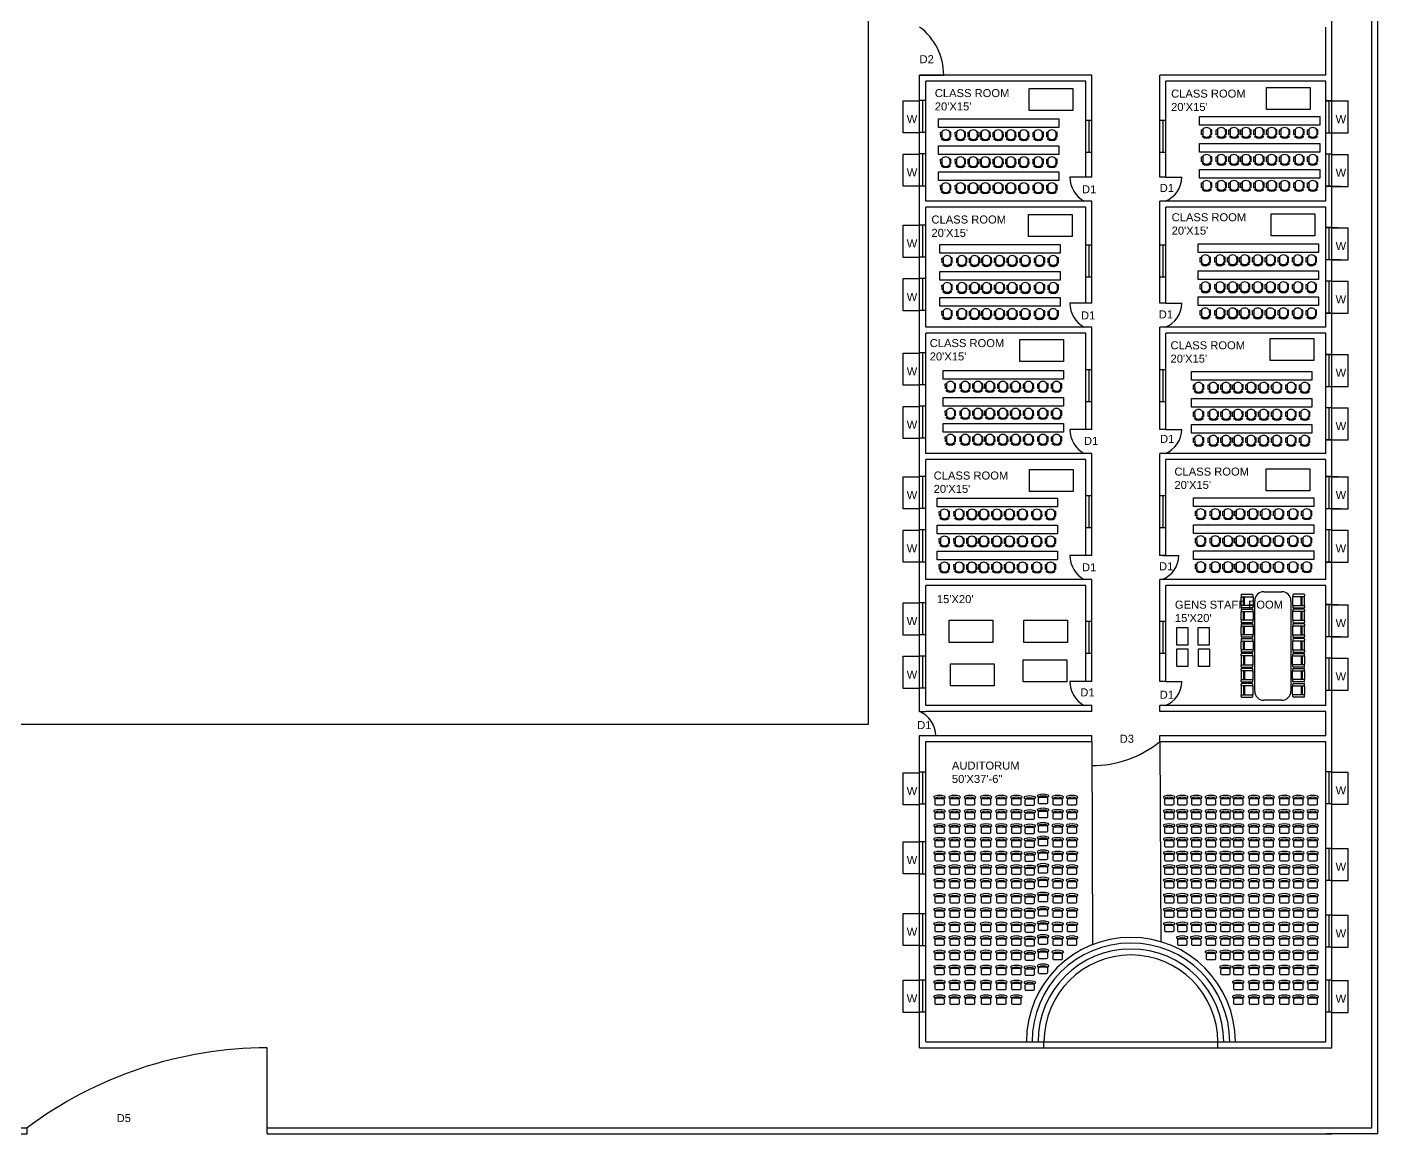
# Model space of a CAD drawing. Header units: inches. Extents: x 677 to 5195, y 405 to 5099.
# Drawn here: x 2273 to 4298, y 405 to 2064 of the extents above; entities that cross this region are included whole.
import ezdxf

# ---------------------------------------------------------------- set-up
doc = ezdxf.new("R2010")
doc.units = ezdxf.units.IN
doc.header["$MEASUREMENT"] = 0
for name, color, linetype in [('blocks', 255, 'Continuous'), ('door', 180, 'Continuous'), ('text', 240, 'Continuous'), ('window', 104, 'Continuous')]:
    doc.layers.add(name, color=color, linetype=linetype)
doc.styles.get("Standard").update_dxf_attribs({"font": 'arial.ttf'})

# ---------------------------------------------------------------- blocks, each defined once
blk = doc.blocks.new('A$C28FC2AE5')
for p, q in [((179, 356), (179, 383)), ((200, 356), (200, 383))]:
    blk.add_line(p, q)
for points in [[(0, 261), (1, 85), (44, 85), (43, 261)], [(380, 263), (381, 87), (338, 87), (337, 263)]]:
    blk.add_lwpolyline(points, close=True)
blk.add_lwpolyline([(337, 322, 0.423227), (43, 320), (38, 335), (42, 355, -0.361278), (337, 356), (346, 333)], format="xyb", close=True)
for start, end in [(28.3173, 152.2104), (211.3401, 329.1877)]:
    blk.add_arc((191, 178), 178, start, end)
blk = doc.blocks.new('A$C1BC07270')
for p, q in [((1111, 4168), (1111, 3464)), ((1143, 4200), (1239, 4200)), ((1271, 4168), (1271, 3432)), ((1851, 4040), (1271, 4040)), ((1819, 4200), (1303, 4200)), ((1819, 3987), (1303, 3987)), ((1851, 3432), (1851, 4168)), ((1883, 4200), (1979, 4200)), ((2011, 3464), (2011, 4168)), ((2114, 4168), (2114, 3464)), ((2146, 4200), (2242, 4200)), ((2274, 4168), (2274, 3432)), ((2854, 4040), (2274, 4040)), ((2822, 4200), (2306, 4200)), ((2822, 3987), (2306, 3987)), ((2854, 3432), (2854, 4168)), ((2886, 4200), (2982, 4200)), ((3014, 3464), (3014, 4168)), ((3098, 4168), (3098, 3464)), ((3130, 4200), (3226, 4200)), ((3258, 4168), (3258, 3432)), ((3838, 4040), (3258, 4040)), ((3806, 4200), (3290, 4200)), ((3806, 3987), (3290, 3987)), ((3838, 3432), (3838, 4168)), ((3870, 4200), (3966, 4200)), ((3998, 3464), (3998, 4168)), ((4090, 3464), (4090, 4168)), ((4218, 4200), (4122, 4200)), ((4250, 3432), (4250, 4168)), ((4250, 4040), (4830, 4040)), ((4282, 4200), (4798, 4200)), ((4282, 3987), (4798, 3987)), ((4830, 4168), (4830, 3432)), ((4958, 4200), (4862, 4200)), ((4990, 4168), (4990, 3464)), ((5075, 3464), (5075, 4168)), ((5203, 4200), (5107, 4200)), ((5235, 3432), (5235, 4168)), ((5235, 4040), (5815, 4040)), ((5267, 4200), (5783, 4200)), ((5267, 3987), (5783, 3987)), ((5815, 4168), (5815, 3432)), ((5943, 4200), (5847, 4200)), ((5975, 4168), (5975, 3464)), ((6041, 3464), (6041, 4168)), ((6169, 4200), (6073, 4200)), ((6201, 3432), (6201, 4168)), ((6201, 4040), (6781, 4040)), ((6233, 4200), (6749, 4200)), ((6233, 3987), (6749, 3987)), ((6781, 4168), (6781, 3432)), ((6909, 4200), (6813, 4200)), ((6941, 4168), (6941, 3464)), ((7026, 3464), (7026, 4168)), ((7154, 4200), (7058, 4200)), ((7186, 3432), (7186, 4168)), ((7186, 4040), (7766, 4040)), ((7218, 4200), (7734, 4200)), ((7218, 3987), (7734, 3987)), ((7766, 4168), (7766, 3432)), ((7894, 4200), (7798, 4200)), ((7926, 4168), (7926, 3464)), ((900, 1500), (900, 2700)), ((1143, 3432), (1239, 3432)), ((1303, 3400), (1819, 3400)), ((1500, 3300), (7500, 3300)), ((1883, 3432), (1979, 3432)), ((2146, 3432), (2242, 3432)), ((2306, 3400), (2822, 3400)), ((2886, 3432), (2982, 3432)), ((3130, 3432), (3226, 3432)), ((3290, 3400), (3806, 3400)), ((3870, 3432), (3966, 3432)), ((4218, 3432), (4122, 3432)), ((4798, 3400), (4282, 3400)), ((4958, 3432), (4862, 3432)), ((5203, 3432), (5107, 3432)), ((5783, 3400), (5267, 3400)), ((5943, 3432), (5847, 3432)), ((6169, 3432), (6073, 3432)), ((6749, 3400), (6233, 3400)), ((6909, 3432), (6813, 3432)), ((7154, 3432), (7058, 3432)), ((7734, 3400), (7218, 3400)), ((7894, 3432), (7798, 3432)), ((8100, 2700), (8100, 1500)), ((7500, 900), (1500, 900)), ((1111, 32), (1111, 736)), ((1143, 768), (1239, 768)), ((1271, 32), (1271, 768)), ((1851, 160), (1271, 160)), ((1303, 800), (1819, 800)), ((1819, 213), (1303, 213)), ((1851, 768), (1851, 32)), ((1883, 768), (1979, 768)), ((2011, 736), (2011, 32)), ((2114, 32), (2114, 736)), ((2146, 768), (2242, 768)), ((2274, 32), (2274, 768)), ((2854, 160), (2274, 160)), ((2306, 800), (2822, 800)), ((2822, 213), (2306, 213)), ((2854, 768), (2854, 32)), ((2886, 768), (2982, 768)), ((3014, 736), (3014, 32)), ((3098, 32), (3098, 736)), ((3130, 768), (3226, 768)), ((3258, 32), (3258, 768)), ((3838, 160), (3258, 160)), ((3290, 800), (3806, 800)), ((3806, 213), (3290, 213)), ((3838, 768), (3838, 32)), ((3870, 768), (3966, 768)), ((3998, 736), (3998, 32)), ((4090, 736), (4090, 32)), ((4218, 768), (4122, 768)), ((4250, 768), (4250, 32)), ((4250, 160), (4830, 160)), ((4798, 800), (4282, 800)), ((4282, 213), (4798, 213)), ((4830, 32), (4830, 768)), ((4958, 768), (4862, 768)), ((4990, 32), (4990, 736)), ((5075, 736), (5075, 32)), ((5203, 768), (5107, 768)), ((5235, 768), (5235, 32)), ((5235, 160), (5815, 160)), ((5783, 800), (5267, 800)), ((5267, 213), (5783, 213)), ((5815, 32), (5815, 768)), ((5943, 768), (5847, 768)), ((5975, 32), (5975, 736)), ((6041, 736), (6041, 32)), ((6169, 768), (6073, 768)), ((6201, 768), (6201, 32)), ((6201, 160), (6781, 160)), ((6749, 800), (6233, 800)), ((6233, 213), (6749, 213)), ((6781, 32), (6781, 768)), ((6909, 768), (6813, 768)), ((6941, 32), (6941, 736)), ((7026, 736), (7026, 32)), ((7154, 768), (7058, 768)), ((7186, 768), (7186, 32)), ((7186, 160), (7766, 160)), ((7734, 800), (7218, 800)), ((7218, 213), (7734, 213)), ((7766, 32), (7766, 768)), ((7894, 768), (7798, 768)), ((7926, 32), (7926, 736)), ((1143, 0), (1239, 0)), ((1819, 0), (1303, 0)), ((1883, 0), (1979, 0)), ((2146, 0), (2242, 0)), ((2822, 0), (2306, 0)), ((2886, 0), (2982, 0)), ((3130, 0), (3226, 0)), ((3806, 0), (3290, 0)), ((3870, 0), (3966, 0)), ((4218, 0), (4122, 0)), ((4282, 0), (4798, 0)), ((4958, 0), (4862, 0)), ((5203, 0), (5107, 0)), ((5267, 0), (5783, 0)), ((5943, 0), (5847, 0)), ((6169, 0), (6073, 0)), ((6233, 0), (6749, 0)), ((6909, 0), (6813, 0)), ((7154, 0), (7058, 0)), ((7218, 0), (7734, 0)), ((7894, 0), (7798, 0))]:
    blk.add_line(p, q)
for centre, radius, start, end in [((1143, 4168), 32, 90, 180), ((1239, 4168), 32, 0, 90), ((1303, 4168), 32, 90, 180), ((1303, 4019), 32, 180, 270), ((1819, 4168), 32, 0, 90), ((1819, 4019), 32, 270, 0), ((1883, 4168), 32, 90, 180), ((1979, 4168), 32, 0, 90), ((2146, 4168), 32, 90, 180), ((2242, 4168), 32, 0, 90), ((2306, 4168), 32, 90, 180), ((2306, 4019), 32, 180, 270), ((2822, 4168), 32, 0, 90), ((2822, 4019), 32, 270, 0), ((2886, 4168), 32, 90, 180), ((2982, 4168), 32, 0, 90), ((3130, 4168), 32, 90, 180), ((3226, 4168), 32, 0, 90), ((3290, 4168), 32, 90, 180), ((3290, 4019), 32, 180, 270), ((3806, 4168), 32, 0, 90), ((3806, 4019), 32, 270, 0), ((3870, 4168), 32, 90, 180), ((3966, 4168), 32, 0, 90), ((4122, 4168), 32, 90, 180), ((4218, 4168), 32, 0, 90), ((4282, 4168), 32, 90, 180), ((4282, 4019), 32, 180, 270), ((4798, 4168), 32, 0, 90), ((4798, 4019), 32, 270, 0), ((4862, 4168), 32, 90, 180), ((4958, 4168), 32, 0, 90), ((5107, 4168), 32, 90, 180), ((5203, 4168), 32, 0, 90), ((5267, 4168), 32, 90, 180), ((5267, 4019), 32, 180, 270), ((5783, 4168), 32, 0, 90), ((5783, 4019), 32, 270, 0), ((5847, 4168), 32, 90, 180), ((5943, 4168), 32, 0, 90), ((6073, 4168), 32, 90, 180), ((6169, 4168), 32, 0, 90), ((6233, 4168), 32, 90, 180), ((6233, 4019), 32, 180, 270), ((6749, 4168), 32, 0, 90), ((6749, 4019), 32, 270, 0), ((6813, 4168), 32, 90, 180), ((6909, 4168), 32, 0, 90), ((7058, 4168), 32, 90, 180), ((7154, 4168), 32, 0, 90), ((7218, 4168), 32, 90, 180), ((7218, 4019), 32, 180, 270), ((7734, 4168), 32, 0, 90), ((7734, 4019), 32, 270, 0), ((7798, 4168), 32, 90, 180), ((7894, 4168), 32, 0, 90), ((1500, 2700), 600, 90, 180), ((1143, 3464), 32, 180, 270), ((1239, 3464), 32, 270, 0), ((1303, 3432), 32, 180, 270), ((1819, 3432), 32, 270, 0), ((1883, 3464), 32, 180, 270), ((1979, 3464), 32, 270, 0), ((2146, 3464), 32, 180, 270), ((2242, 3464), 32, 270, 0), ((2306, 3432), 32, 180, 270), ((2822, 3432), 32, 270, 0), ((2886, 3464), 32, 180, 270), ((2982, 3464), 32, 270, 0), ((3130, 3464), 32, 180, 270), ((3226, 3464), 32, 270, 0), ((3290, 3432), 32, 180, 270), ((3806, 3432), 32, 270, 0), ((3870, 3464), 32, 180, 270), ((3966, 3464), 32, 270, 0), ((4122, 3464), 32, 180, 270), ((4218, 3464), 32, 270, 0), ((4282, 3432), 32, 180, 270), ((4798, 3432), 32, 270, 0), ((4862, 3464), 32, 180, 270), ((4958, 3464), 32, 270, 0), ((5107, 3464), 32, 180, 270), ((5203, 3464), 32, 270, 0), ((5267, 3432), 32, 180, 270), ((5783, 3432), 32, 270, 0), ((5847, 3464), 32, 180, 270), ((5943, 3464), 32, 270, 0), ((6073, 3464), 32, 180, 270), ((6169, 3464), 32, 270, 0), ((6233, 3432), 32, 180, 270), ((6749, 3432), 32, 270, 0), ((6813, 3464), 32, 180, 270), ((6909, 3464), 32, 270, 0), ((7058, 3464), 32, 180, 270), ((7154, 3464), 32, 270, 0), ((7218, 3432), 32, 180, 270), ((7500, 2700), 600, 0, 90), ((7734, 3432), 32, 270, 0), ((7798, 3464), 32, 180, 270), ((7894, 3464), 32, 270, 0), ((1500, 1500), 600, 180, 270), ((7500, 1500), 600, 270, 0), ((1143, 736), 32, 90, 180), ((1143, 32), 32, 180, 270), ((1239, 736), 32, 0, 90), ((1239, 32), 32, 270, 0), ((1303, 768), 32, 90, 180), ((1303, 181), 32, 90, 180), ((1303, 32), 32, 180, 270), ((1819, 768), 32, 0, 90), ((1819, 181), 32, 0, 90), ((1819, 32), 32, 270, 0), ((1883, 736), 32, 90, 180), ((1883, 32), 32, 180, 270), ((1979, 736), 32, 0, 90), ((1979, 32), 32, 270, 0), ((2146, 736), 32, 90, 180), ((2146, 32), 32, 180, 270), ((2242, 736), 32, 0, 90), ((2242, 32), 32, 270, 0), ((2306, 768), 32, 90, 180), ((2306, 181), 32, 90, 180), ((2306, 32), 32, 180, 270), ((2822, 768), 32, 0, 90), ((2822, 181), 32, 0, 90), ((2822, 32), 32, 270, 0), ((2886, 736), 32, 90, 180), ((2886, 32), 32, 180, 270), ((2982, 736), 32, 0, 90), ((2982, 32), 32, 270, 0), ((3130, 736), 32, 90, 180), ((3130, 32), 32, 180, 270), ((3226, 736), 32, 0, 90), ((3226, 32), 32, 270, 0), ((3290, 768), 32, 90, 180), ((3290, 181), 32, 90, 180), ((3290, 32), 32, 180, 270), ((3806, 768), 32, 0, 90), ((3806, 181), 32, 0, 90), ((3806, 32), 32, 270, 0), ((3870, 736), 32, 90, 180), ((3870, 32), 32, 180, 270), ((3966, 736), 32, 0, 90), ((3966, 32), 32, 270, 0), ((4122, 736), 32, 90, 180), ((4122, 32), 32, 180, 270), ((4218, 736), 32, 0, 90), ((4218, 32), 32, 270, 0), ((4282, 768), 32, 90, 180), ((4282, 181), 32, 90, 180), ((4282, 32), 32, 180, 270), ((4798, 768), 32, 0, 90), ((4798, 181), 32, 0, 90), ((4798, 32), 32, 270, 0), ((4862, 736), 32, 90, 180), ((4862, 32), 32, 180, 270), ((4958, 736), 32, 0, 90), ((4958, 32), 32, 270, 0), ((5107, 736), 32, 90, 180), ((5107, 32), 32, 180, 270), ((5203, 736), 32, 0, 90), ((5203, 32), 32, 270, 0), ((5267, 768), 32, 90, 180), ((5267, 181), 32, 90, 180), ((5267, 32), 32, 180, 270), ((5783, 768), 32, 0, 90), ((5783, 181), 32, 0, 90), ((5783, 32), 32, 270, 0), ((5847, 736), 32, 90, 180), ((5847, 32), 32, 180, 270), ((5943, 736), 32, 0, 90), ((5943, 32), 32, 270, 0), ((6073, 736), 32, 90, 180), ((6073, 32), 32, 180, 270), ((6169, 736), 32, 0, 90), ((6169, 32), 32, 270, 0), ((6233, 768), 32, 90, 180), ((6233, 181), 32, 90, 180), ((6233, 32), 32, 180, 270), ((6749, 768), 32, 0, 90), ((6749, 181), 32, 0, 90), ((6749, 32), 32, 270, 0), ((6813, 736), 32, 90, 180), ((6813, 32), 32, 180, 270), ((6909, 736), 32, 0, 90), ((6909, 32), 32, 270, 0), ((7058, 736), 32, 90, 180), ((7058, 32), 32, 180, 270), ((7154, 736), 32, 0, 90), ((7154, 32), 32, 270, 0), ((7218, 768), 32, 90, 180), ((7218, 181), 32, 90, 180), ((7218, 32), 32, 180, 270), ((7734, 768), 32, 0, 90), ((7734, 181), 32, 0, 90), ((7734, 32), 32, 270, 0), ((7798, 736), 32, 90, 180), ((7798, 32), 32, 180, 270), ((7894, 736), 32, 0, 90), ((7894, 32), 32, 270, 0)]:
    blk.add_arc(centre, radius, start, end)
blk = doc.blocks.new('A$C36801C69')
for points in [[(515, 352, 1.204775), (527, 442, 0.170973), (49, 442, 1.204775), (61, 352, -0.246332)], [(433, 338, -0.414214), (513, 258), (513, 60, -0.414214), (453, 0), (123, 0, -0.414214), (63, 60), (63, 258, -0.414214), (143, 338)]]:
    blk.add_lwpolyline(points, format="xyb", close=True)
for centre, start, end in [((148, 354), 338.03376, 65.38209), ((427, 354), 114.61791, 201.96624)]:
    blk.add_arc(centre, 42.1, start, end)

msp = doc.modelspace()

# ---------------------------------------------------------------- linework, layer by layer
for p, q in [((4298.2, 405.2), (4298.2, 3957.2)), ((4289.2, 414.2), (4289.2, 3948.2)), ((4229.2, 534.2), (4229.2, 3888.2)), ((4220.2, 1992.2), (4220.2, 2064.2)), ((3869.2, 1992.2), (3611.2, 1992.2)), ((3611.2, 1038.2), (3611.2, 1992.2)), ((3869.2, 1839.2), (3869.2, 1992.2)), ((4220.2, 1992.2), (3971.2, 1992.2)), ((3971.2, 1839.2), (3971.2, 1992.2)), ((3860.2, 1983.2), (3620.2, 1983.2)), ((3620.2, 1803.2), (3620.2, 1983.2)), ((3860.2, 1839.2), (3860.2, 1983.2)), ((4220.2, 1983.2), (3980.2, 1983.2)), ((3980.2, 1839.2), (3980.2, 1983.2)), ((4220.2, 1803.2), (4220.2, 1983.2)), ((4220.2, 1953.5), (4238.5, 1953.5)), ((3869.2, 1839.2), (3860.2, 1839.2)), ((3980.2, 1839.2), (3971.2, 1839.2)), ((3869.2, 1803.2), (3620.2, 1803.2)), ((3869.2, 1650.2), (3869.2, 1803.2)), ((4220.2, 1803.2), (3971.2, 1803.2)), ((3971.2, 1650.2), (3971.2, 1803.2)), ((3860.2, 1794.2), (3620.2, 1794.2)), ((3620.2, 1614.2), (3620.2, 1794.2)), ((3860.2, 1650.2), (3860.2, 1794.2)), ((4220.2, 1794.2), (3980.2, 1794.2)), ((3980.2, 1650.2), (3980.2, 1794.2)), ((4220.2, 1614.2), (4220.2, 1794.2)), ((4220.2, 1763.5), (4238.5, 1763.5)), ((3869.2, 1650.2), (3860.2, 1650.2)), ((3980.2, 1650.2), (3971.2, 1650.2)), ((3869.2, 1614.2), (3620.2, 1614.2)), ((3860.2, 1605.2), (3620.2, 1605.2)), ((3620.2, 1425.2), (3620.2, 1605.2)), ((3860.2, 1461.2), (3860.2, 1605.2)), ((3869.2, 1461.2), (3869.2, 1614.2)), ((4220.2, 1614.2), (3971.2, 1614.2)), ((3971.2, 1461.2), (3971.2, 1614.2)), ((4220.2, 1605.2), (3980.2, 1605.2)), ((3980.2, 1461.2), (3980.2, 1605.2)), ((4220.2, 1425.2), (4220.2, 1605.2)), ((4220.2, 1573.5), (4238.5, 1573.5)), ((3869.2, 1461.2), (3860.2, 1461.2)), ((3980.2, 1461.2), (3971.2, 1461.2)), ((3869.2, 1425.2), (3620.2, 1425.2)), ((3869.2, 1272.2), (3869.2, 1425.2)), ((4220.2, 1425.2), (3971.2, 1425.2)), ((3971.2, 1272.2), (3971.2, 1425.2)), ((3860.2, 1416.2), (3620.2, 1416.2)), ((3620.2, 1236.2), (3620.2, 1416.2)), ((3860.2, 1272.2), (3860.2, 1416.2)), ((4220.2, 1416.2), (3980.2, 1416.2)), ((3980.2, 1272.2), (3980.2, 1416.2)), ((4220.2, 1236.2), (4220.2, 1416.2)), ((4220.2, 1390.4), (4238.5, 1390.4)), ((3869.2, 1272.2), (3860.2, 1272.2)), ((3980.2, 1272.2), (3971.2, 1272.2)), ((3869.2, 1236.2), (3620.2, 1236.2)), ((3869.2, 1083.2), (3869.2, 1236.2)), ((4220.2, 1236.2), (3971.2, 1236.2)), ((3971.2, 1083.2), (3971.2, 1236.2)), ((3620.2, 1047.2), (3620.2, 1227.2)), ((3860.2, 1227.2), (3620.2, 1227.2)), ((3860.2, 1083.2), (3860.2, 1227.2)), ((4220.2, 1227.2), (3980.2, 1227.2)), ((3980.2, 1083.2), (3980.2, 1227.2)), ((4220.2, 1047.2), (4220.2, 1227.2)), ((4220.2, 1198.5), (4238.5, 1198.5)), ((3869.2, 1083.2), (3860.2, 1083.2)), ((3980.2, 1083.2), (3971.2, 1083.2)), ((3611.2, 1038.2), (3620.2, 1038.2)), ((3869.2, 1047.2), (3620.2, 1047.2)), ((3869.2, 1038.2), (3620.2, 1038.2)), ((3869.2, 1038.2), (3869.2, 1047.2)), ((4220.2, 1047.2), (3971.2, 1047.2)), ((3971.2, 1038.2), (3971.2, 1047.2)), ((4220.2, 1038.2), (3971.2, 1038.2)), ((4220.2, 1002.2), (4220.2, 1038.2)), ((3611.2, 1002.2), (3869.2, 1002.2)), ((3611.2, 984.2), (3611.2, 1002.2)), ((3620.2, 993.2), (3869.2, 993.2)), ((3620.2, 543.2), (3620.2, 993.2)), ((3869.2, 993.2), (3869.2, 1002.2)), ((3971.2, 1002.2), (4220.2, 1002.2)), ((3971.2, 993.2), (3971.2, 1002.2)), ((3971.2, 993.2), (4220.2, 993.2)), ((4220.2, 543.2), (4220.2, 993.2)), ((3611.2, 534.2), (3611.2, 984.2)), ((3611.2, 534.2), (4229.2, 534.2)), ((3620.2, 543.2), (4220.2, 543.2)), ((677.2, 405.2), (2273.2, 405.2)), ((686.2, 414.2), (2273.2, 414.2)), ((2273.2, 405.2), (2273.2, 414.2)), ((2633.2, 405.2), (2633.2, 414.2)), ((2633.2, 414.2), (3611.2, 414.2)), ((2633.2, 405.2), (4229.2, 405.2)), ((3611.2, 414.2), (4229.2, 414.2)), ((4298.2, 405.2), (4220.2, 405.2)), ((4229.2, 414.2), (4289.2, 414.2))]:
    msp.add_line(p, q)
msp.add_lwpolyline([(1426.7, 3213.3), (3534, 3213.3), (3534, 1018.8), (1426.7, 1018.8)], close=True)
at = {"layer": 'blocks'}
for p, q in [((3869.2, 993.2), (3870.1, 688.9)), ((3971.2, 993.2), (3972.5, 693.4)), ((3797.5, 534.2), (3797.5, 543.2)), ((4058, 534.2), (4058, 543.2))]:
    msp.add_line(p, q, dxfattribs=at)
for points in [[(3775.5, 1972), (3841, 1972), (3841, 1939), (3775.5, 1939)], [(4131, 1973.5), (4196.5, 1973.5), (4196.5, 1940.5), (4131, 1940.5)], [(3639.5, 1926.6), (3820, 1926.6), (3820, 1913.6), (3639.5, 1913.6)], [(4030.5, 1930.1), (4211, 1930.1), (4211, 1917.1), (4030.5, 1917.1)], [(3639.5, 1886.1), (3820, 1886.1), (3820, 1873.1), (3639.5, 1873.1)], [(4030.5, 1889.6), (4211, 1889.6), (4211, 1876.6), (4030.5, 1876.6)], [(3639.5, 1847.1), (3820, 1847.1), (3820, 1834.1), (3639.5, 1834.1)], [(4030.5, 1850.6), (4211, 1850.6), (4211, 1837.6), (4030.5, 1837.6)], [(3774.5, 1783), (3840, 1783), (3840, 1750), (3774.5, 1750)], [(4138, 1784), (4203.5, 1784), (4203.5, 1751), (4138, 1751)], [(3641.5, 1738.1), (3822, 1738.1), (3822, 1725.1), (3641.5, 1725.1)], [(4028.5, 1739.1), (4209, 1739.1), (4209, 1726.1), (4028.5, 1726.1)], [(3641.5, 1697.6), (3822, 1697.6), (3822, 1684.6), (3641.5, 1684.6)], [(4028.5, 1698.6), (4209, 1698.6), (4209, 1685.6), (4028.5, 1685.6)], [(3641.5, 1658.6), (3822, 1658.6), (3822, 1645.6), (3641.5, 1645.6)], [(4028.5, 1659.6), (4209, 1659.6), (4209, 1646.6), (4028.5, 1646.6)], [(3761.5, 1596), (3827, 1596), (3827, 1563), (3761.5, 1563)], [(4136.5, 1597.5), (4202, 1597.5), (4202, 1564.5), (4136.5, 1564.5)], [(3646.5, 1549.6), (3827, 1549.6), (3827, 1536.6), (3646.5, 1536.6)], [(4018.5, 1548.1), (4199, 1548.1), (4199, 1535.1), (4018.5, 1535.1)], [(3646.5, 1509.1), (3827, 1509.1), (3827, 1496.1), (3646.5, 1496.1)], [(4018.5, 1507.6), (4199, 1507.6), (4199, 1494.6), (4018.5, 1494.6)], [(3646.5, 1470.1), (3827, 1470.1), (3827, 1457.1), (3646.5, 1457.1)], [(4018.5, 1468.6), (4199, 1468.6), (4199, 1455.6), (4018.5, 1455.6)], [(3776, 1401), (3841.5, 1401), (3841.5, 1368), (3776, 1368)], [(4130.5, 1402), (4196, 1402), (4196, 1369), (4130.5, 1369)], [(3637.5, 1358.1), (3818, 1358.1), (3818, 1345.1), (3637.5, 1345.1)], [(4021.5, 1358.6), (4202, 1358.6), (4202, 1345.6), (4021.5, 1345.6)], [(3637.5, 1317.6), (3818, 1317.6), (3818, 1304.6), (3637.5, 1304.6)], [(4021.5, 1318.1), (4202, 1318.1), (4202, 1305.1), (4021.5, 1305.1)], [(3637.5, 1278.6), (3818, 1278.6), (3818, 1265.6), (3637.5, 1265.6)], [(4021.5, 1279.1), (4202, 1279.1), (4202, 1266.1), (4021.5, 1266.1)], [(3655.5, 1175), (3721, 1175), (3721, 1142), (3655.5, 1142)], [(3767.5, 1175), (3833, 1175), (3833, 1142), (3767.5, 1142)], [(3996.5, 1164.5), (4013, 1164.5), (4013, 1138), (3996.5, 1138)], [(4028.5, 1164.5), (4045, 1164.5), (4045, 1138), (4028.5, 1138)], [(3766.5, 1116), (3832, 1116), (3832, 1083), (3766.5, 1083)], [(3996.5, 1132.5), (4013, 1132.5), (4013, 1106), (3996.5, 1106)], [(4029, 1132.5), (4045.5, 1132.5), (4045.5, 1106), (4029, 1106)], [(3657.5, 1110), (3723, 1110), (3723, 1077), (3657.5, 1077)]]:
    msp.add_lwpolyline(points, close=True, dxfattribs=at)
for radius in [156.7, 148.2, 139.2, 130.3]:
    msp.add_arc((3927.8, 543.2), radius, 0, 180, dxfattribs=at)
at = {"layer": 'door'}
for p, q in [((3611.2, 1992.2), (3647.2, 1992.2)), ((3860.2, 1839.2), (3836.2, 1839.2)), ((3980.2, 1839.2), (4004.2, 1839.2)), ((3860.2, 1650.2), (3836.2, 1650.2)), ((3980.2, 1650.2), (4004.2, 1650.2)), ((3860.2, 1461.2), (3836.2, 1461.2)), ((3980.2, 1461.2), (4004.2, 1461.2)), ((3860.2, 1272.2), (3836.2, 1272.2)), ((3975.7, 1272.2), (3999.7, 1272.2)), ((3860.2, 1083.2), (3836.2, 1083.2)), ((3980.2, 1083.2), (4004.2, 1083.2)), ((3611.2, 1002.2), (3635.2, 1002.2)), ((3869.2, 993.2), (3869.2, 957.2)), ((2633.2, 474.2), (2633.2, 534.2)), ((2633.2, 414.2), (2633.2, 474.2))]:
    msp.add_line(p, q, dxfattribs=at)
for centre, radius, start, end in [((3557.2, 1992.2), 90, 0, 53.1301), ((3876.9, 1839.2), 40.7, 180, 242.2264), ((3965.7, 1839.2), 38.4, 290.5224, 0), ((3876.9, 1650.2), 40.7, 180, 242.2264), ((3965.7, 1650.2), 38.4, 290.5224, 0), ((3876.9, 1461.2), 40.7, 180, 242.2264), ((3965.7, 1461.2), 38.4, 290.5224, 0), ((3876.9, 1272.2), 40.7, 180, 242.2264), ((3961.2, 1272.2), 38.4, 290.5224, 0), ((3876.9, 1083.2), 40.7, 180, 242.2264), ((3965.7, 1083.2), 38.4, 290.5224, 0), ((3596.2, 1002.2), 39, 360, 67.3801), ((3869.2, 1119.7), 162.5, 270, 308.8801), ((2633.2, -65.8), 600, 90, 126.8699)]:
    msp.add_arc(centre, radius, start, end, dxfattribs=at)
at = {"layer": 'window'}
for p, q in [((3586.5, 1905.5), (3586.5, 1953.6)), ((3586.5, 1953.6), (3610.5, 1953.6)), ((3620.2, 1953.9), (3611.2, 1953.9)), ((3615.7, 1953.9), (3615.7, 1905.9)), ((4229.2, 1953.6), (4220.2, 1953.6)), ((4224.7, 1953.6), (4224.7, 1905.6)), ((4229.4, 1953.4), (4253.4, 1953.4)), ((4253.4, 1905.4), (4253.4, 1953.4)), ((3869.2, 1924.3), (3860.2, 1924.3)), ((3864.7, 1924.3), (3864.7, 1876.3)), ((3980.2, 1924.3), (3971.2, 1924.3)), ((3975.7, 1924.3), (3975.7, 1876.3)), ((3610.5, 1905.5), (3586.5, 1905.5)), ((3620.2, 1905.9), (3611.2, 1905.9)), ((4220.2, 1905.6), (4242, 1905.6)), ((4229.4, 1905.4), (4253.4, 1905.4)), ((3586.5, 1825.5), (3586.5, 1873.6)), ((3586.5, 1873.6), (3610.5, 1873.6)), ((3620.2, 1873.9), (3611.2, 1873.9)), ((3615.7, 1873.9), (3615.7, 1825.9)), ((3869.2, 1876.3), (3860.2, 1876.3)), ((3980.2, 1876.3), (3971.2, 1876.3)), ((4229.2, 1873.5), (4220.2, 1873.5)), ((4224.7, 1873.5), (4224.7, 1825.5)), ((4229.4, 1873.3), (4253.4, 1873.3)), ((4253.4, 1825.3), (4253.4, 1873.3)), ((3610.5, 1825.5), (3586.5, 1825.5)), ((3620.2, 1825.9), (3611.2, 1825.9)), ((4220.2, 1825.5), (4242, 1825.5)), ((4229.2, 1825.5), (4220.2, 1825.5)), ((4229.4, 1825.3), (4253.4, 1825.3)), ((3586.5, 1719), (3586.5, 1767.1)), ((3586.5, 1767.1), (3610.5, 1767.1)), ((3620.2, 1767.4), (3611.2, 1767.4)), ((3615.7, 1767.4), (3615.7, 1719.4)), ((4229.2, 1763.6), (4220.2, 1763.6)), ((4224.7, 1763.6), (4224.7, 1715.6)), ((4229.4, 1763.4), (4253.4, 1763.4)), ((4253.4, 1715.4), (4253.4, 1763.4)), ((3869.2, 1737.4), (3860.2, 1737.4)), ((3864.7, 1737.4), (3864.7, 1689.4)), ((3980.2, 1737.4), (3971.2, 1737.4)), ((3975.7, 1737.4), (3975.7, 1689.4)), ((3610.5, 1719), (3586.5, 1719)), ((3620.2, 1719.4), (3611.2, 1719.4)), ((4220.2, 1715.6), (4242, 1715.6)), ((4229.4, 1715.4), (4253.4, 1715.4)), ((3586.5, 1639), (3586.5, 1687.1)), ((3586.5, 1687.1), (3610.5, 1687.1)), ((3620.2, 1687.4), (3611.2, 1687.4)), ((3615.7, 1687.4), (3615.7, 1639.4)), ((3869.2, 1689.4), (3860.2, 1689.4)), ((3980.2, 1689.4), (3971.2, 1689.4)), ((4229.2, 1683.5), (4220.2, 1683.5)), ((4224.7, 1683.5), (4224.7, 1635.5)), ((4229.4, 1683.3), (4253.4, 1683.3)), ((4253.4, 1635.3), (4253.4, 1683.3)), ((3610.5, 1639), (3586.5, 1639)), ((3620.2, 1639.4), (3611.2, 1639.4)), ((4220.2, 1635.5), (4242, 1635.5)), ((4229.2, 1635.5), (4220.2, 1635.5)), ((4229.4, 1635.3), (4253.4, 1635.3)), ((3586.5, 1527.5), (3586.5, 1575.6)), ((3586.5, 1575.6), (3610.5, 1575.6)), ((3620.2, 1575.9), (3611.2, 1575.9)), ((3615.7, 1575.9), (3615.7, 1527.9)), ((4229.2, 1573.6), (4220.2, 1573.6)), ((4224.7, 1573.6), (4224.7, 1525.6)), ((4229.4, 1573.4), (4253.4, 1573.4)), ((4253.4, 1525.4), (4253.4, 1573.4)), ((3869.2, 1550.6), (3860.2, 1550.6)), ((3864.7, 1550.6), (3864.7, 1502.6)), ((3980.2, 1550.6), (3971.2, 1550.6)), ((3975.7, 1550.6), (3975.7, 1502.6)), ((3610.5, 1527.5), (3586.5, 1527.5)), ((3620.2, 1527.9), (3611.2, 1527.9)), ((4220.2, 1525.6), (4242, 1525.6)), ((4229.4, 1525.4), (4253.4, 1525.4)), ((3869.2, 1502.6), (3860.2, 1502.6)), ((3980.2, 1502.6), (3971.2, 1502.6)), ((3586.5, 1447.5), (3586.5, 1495.6)), ((3586.5, 1495.6), (3610.5, 1495.6)), ((3620.2, 1495.9), (3611.2, 1495.9)), ((3615.7, 1495.9), (3615.7, 1447.9)), ((4229.2, 1493.5), (4220.2, 1493.5)), ((4224.7, 1493.5), (4224.7, 1445.5)), ((4229.4, 1493.3), (4253.4, 1493.3)), ((4253.4, 1445.3), (4253.4, 1493.3)), ((3610.5, 1447.5), (3586.5, 1447.5)), ((3620.2, 1447.9), (3611.2, 1447.9)), ((4220.2, 1445.5), (4242, 1445.5)), ((4229.2, 1445.5), (4220.2, 1445.5)), ((4229.4, 1445.3), (4253.4, 1445.3)), ((3586.5, 1342), (3586.5, 1390.1)), ((3586.5, 1390.1), (3610.5, 1390.1)), ((3620.2, 1390.4), (3611.2, 1390.4)), ((3615.7, 1390.4), (3615.7, 1342.4)), ((4229.2, 1390.5), (4220.2, 1390.5)), ((4224.7, 1390.5), (4224.7, 1342.5)), ((4238.2, 1390), (4229.2, 1390)), ((4229.4, 1390.3), (4253.4, 1390.3)), ((4253.4, 1342.3), (4253.4, 1390.3)), ((3869.2, 1361.4), (3860.2, 1361.4)), ((3864.7, 1361.4), (3864.7, 1313.4)), ((3980.2, 1361.4), (3971.2, 1361.4)), ((3975.7, 1361.4), (3975.7, 1313.4)), ((3610.5, 1342), (3586.5, 1342)), ((3620.2, 1342.4), (3611.2, 1342.4)), ((4220.2, 1342.5), (4242, 1342.5)), ((4229.4, 1342.3), (4253.4, 1342.3)), ((3586.5, 1262), (3586.5, 1310.1)), ((3586.5, 1310.1), (3610.5, 1310.1)), ((3620.2, 1310.4), (3611.2, 1310.4)), ((3615.7, 1310.4), (3615.7, 1262.4)), ((3869.2, 1313.4), (3860.2, 1313.4)), ((3980.2, 1313.4), (3971.2, 1313.4)), ((4229.2, 1310.4), (4220.2, 1310.4)), ((4224.7, 1310.4), (4224.7, 1262.4)), ((4229.4, 1310.2), (4253.4, 1310.2)), ((4253.4, 1262.2), (4253.4, 1310.2)), ((3610.5, 1262), (3586.5, 1262)), ((3620.2, 1262.4), (3611.2, 1262.4)), ((4220.2, 1262.4), (4242, 1262.4)), ((4229.2, 1262.4), (4220.2, 1262.4)), ((4229.4, 1262.2), (4253.4, 1262.2)), ((3586.5, 1153), (3586.5, 1201.1)), ((3586.5, 1201.1), (3610.5, 1201.1)), ((3620.2, 1201.4), (3611.2, 1201.4)), ((3615.7, 1201.4), (3615.7, 1153.4)), ((4229.2, 1198.6), (4220.2, 1198.6)), ((4224.7, 1198.6), (4224.7, 1150.6)), ((4238.2, 1198.1), (4229.2, 1198.1)), ((4229.4, 1198.4), (4253.4, 1198.4)), ((4253.4, 1150.4), (4253.4, 1198.4)), ((3869.2, 1173.2), (3860.2, 1173.2)), ((3864.7, 1173.2), (3864.7, 1125.2)), ((3980.2, 1173.2), (3971.2, 1173.2)), ((3975.7, 1173.2), (3975.7, 1125.2)), ((3610.5, 1153), (3586.5, 1153)), ((3620.2, 1153.4), (3611.2, 1153.4)), ((4220.2, 1150.6), (4242, 1150.6)), ((4229.4, 1150.4), (4253.4, 1150.4)), ((3586.5, 1073), (3586.5, 1121.1)), ((3586.5, 1121.1), (3610.5, 1121.1)), ((3620.2, 1121.4), (3611.2, 1121.4)), ((3615.7, 1121.4), (3615.7, 1073.4)), ((3869.2, 1125.2), (3860.2, 1125.2)), ((3980.2, 1125.2), (3971.2, 1125.2)), ((4229.2, 1118.5), (4220.2, 1118.5)), ((4224.7, 1118.5), (4224.7, 1070.5)), ((4229.4, 1118.3), (4253.4, 1118.3)), ((4253.4, 1070.3), (4253.4, 1118.3)), ((3620.2, 1073.4), (3611.2, 1073.4)), ((3610.5, 1073), (3586.5, 1073)), ((4220.2, 1070.5), (4242, 1070.5)), ((4229.4, 1070.3), (4253.4, 1070.3)), ((3586.5, 898.5), (3586.5, 946.6)), ((3586.5, 946.6), (3610.5, 946.6)), ((3620.2, 947.4), (3611.2, 947.4)), ((3615.7, 947.4), (3615.7, 899.4)), ((4229.2, 947.8), (4220.2, 947.8)), ((4224.7, 947.8), (4224.7, 899.8)), ((4229.4, 947.6), (4253.4, 947.6)), ((4253.4, 899.6), (4253.4, 947.6)), ((3610.5, 898.5), (3586.5, 898.5)), ((3620.2, 899.4), (3611.2, 899.4)), ((4229.2, 899.8), (4220.2, 899.8)), ((4229.4, 899.6), (4253.4, 899.6)), ((3586.5, 795), (3586.5, 843.1)), ((3586.5, 843.1), (3610.5, 843.1)), ((3620.2, 842.8), (3611.2, 842.8)), ((3615.7, 842.8), (3615.7, 794.8)), ((4229.2, 833.2), (4220.2, 833.2)), ((4224.7, 833.2), (4224.7, 785.2)), ((4229.4, 832.9), (4253.4, 832.9)), ((4253.4, 784.9), (4253.4, 832.9)), ((3610.5, 795), (3586.5, 795)), ((3620.2, 794.8), (3611.2, 794.8)), ((4229.2, 785.2), (4220.2, 785.2)), ((4229.4, 784.9), (4253.4, 784.9)), ((3586.5, 687.5), (3586.5, 735.6)), ((3586.5, 735.6), (3610.5, 735.6)), ((3620.2, 735), (3611.2, 735)), ((3615.7, 735), (3615.7, 687)), ((4229.2, 733.2), (4220.2, 733.2)), ((4224.7, 733.2), (4224.7, 685.2)), ((4229.4, 733), (4253.4, 733)), ((4253.4, 685), (4253.4, 733)), ((3610.5, 687.5), (3586.5, 687.5)), ((3620.2, 687), (3611.2, 687)), ((4229.2, 685.2), (4220.2, 685.2)), ((4229.4, 685), (4253.4, 685)), ((3586.5, 587.5), (3586.5, 635.6)), ((3586.5, 635.6), (3610.5, 635.6)), ((3620.2, 635.6), (3611.2, 635.6)), ((3615.7, 635.6), (3615.7, 587.6)), ((4229.2, 635.6), (4220.2, 635.6)), ((4224.7, 635.6), (4224.7, 587.6)), ((4229.4, 635.4), (4253.4, 635.4)), ((4253.4, 587.4), (4253.4, 635.4)), ((3610.5, 587.5), (3586.5, 587.5)), ((3620.2, 587.6), (3611.2, 587.6)), ((4229.2, 587.6), (4220.2, 587.6)), ((4229.4, 587.4), (4253.4, 587.4))]:
    msp.add_line(p, q, dxfattribs=at)

# ---------------------------------------------------------------- block references
at = {"xscale": 0.04055005892214297, "yscale": 0.04055005892214297, "zscale": 0.04055005892214297, "rotation": 180.2638974578867}
for p in [(3658.1, 1910.1), (3680.1, 1910.1), (3699.1, 1910.1), (3717.1, 1910.1), (3736.6, 1910.1), (3755.6, 1910.1), (3775.1, 1910.1), (3796.6, 1910.1), (3817.1, 1910.1), (4049.1, 1913.6), (4071.1, 1913.6), (4090.1, 1913.6), (4108.1, 1913.6), (4127.6, 1913.6), (4146.6, 1913.6), (4166.1, 1913.6), (4187.6, 1913.6), (4208.1, 1913.6), (3658.1, 1869.6), (3680.1, 1869.6), (3699.1, 1869.6), (3717.1, 1869.6), (3736.6, 1869.6), (3755.6, 1869.6), (3775.1, 1869.6), (3796.6, 1869.6), (3817.1, 1869.6), (4049.1, 1873.1), (4071.1, 1873.1), (4090.1, 1873.1), (4108.1, 1873.1), (4127.6, 1873.1), (4146.6, 1873.1), (4166.1, 1873.1), (4187.6, 1873.1), (4208.1, 1873.1), (3658.1, 1830.6), (3680.1, 1830.6), (3699.1, 1830.6), (3717.1, 1830.6), (3736.6, 1830.6), (3755.6, 1830.6), (3775.1, 1830.6), (3796.6, 1830.6), (3817.1, 1830.6), (4049.1, 1834.1), (4071.1, 1834.1), (4090.1, 1834.1), (4108.1, 1834.1), (4127.6, 1834.1), (4146.6, 1834.1), (4166.1, 1834.1), (4187.6, 1834.1), (4208.1, 1834.1), (3660.1, 1721.6), (3682.1, 1721.6), (3701.1, 1721.6), (3719.1, 1721.6), (3738.6, 1721.6), (3757.6, 1721.6), (3777.1, 1721.6), (3798.6, 1721.6), (3819.1, 1721.6), (4047.1, 1722.6), (4069.1, 1722.6), (4088.1, 1722.6), (4106.1, 1722.6), (4125.6, 1722.6), (4144.6, 1722.6), (4164.1, 1722.6), (4185.6, 1722.6), (4206.1, 1722.6), (3660.1, 1681.1), (3682.1, 1681.1), (3701.1, 1681.1), (3719.1, 1681.1), (3738.6, 1681.1), (3757.6, 1681.1), (3777.1, 1681.1), (3798.6, 1681.1), (3819.1, 1681.1), (4047.1, 1682.1), (4069.1, 1682.1), (4088.1, 1682.1), (4106.1, 1682.1), (4125.6, 1682.1), (4144.6, 1682.1), (4164.1, 1682.1), (4185.6, 1682.1), (4206.1, 1682.1), (3660.1, 1642.1), (3682.1, 1642.1), (3701.1, 1642.1), (3719.1, 1642.1), (3738.6, 1642.1), (3757.6, 1642.1), (3777.1, 1642.1), (3798.6, 1642.1), (3819.1, 1642.1), (4047.1, 1643.1), (4069.1, 1643.1), (4088.1, 1643.1), (4106.1, 1643.1), (4125.6, 1643.1), (4144.6, 1643.1), (4164.1, 1643.1), (4185.6, 1643.1), (4206.1, 1643.1), (3665.1, 1533.1), (3687.1, 1533.1), (3706.1, 1533.1), (3724.1, 1533.1), (3743.6, 1533.1), (3762.6, 1533.1), (3782.1, 1533.1), (3803.6, 1533.1), (3824.1, 1533.1), (4037.1, 1531.6), (4059.1, 1531.6), (4078.1, 1531.6), (4096.1, 1531.6), (4115.6, 1531.6), (4134.6, 1531.6), (4154.1, 1531.6), (4175.6, 1531.6), (4196.1, 1531.6), (3665.1, 1492.6), (3687.1, 1492.6), (3706.1, 1492.6), (3724.1, 1492.6), (3743.6, 1492.6), (3762.6, 1492.6), (3782.1, 1492.6), (3803.6, 1492.6), (3824.1, 1492.6), (4037.1, 1491.1), (4059.1, 1491.1), (4078.1, 1491.1), (4096.1, 1491.1), (4115.6, 1491.1), (4134.6, 1491.1), (4154.1, 1491.1), (4175.6, 1491.1), (4196.1, 1491.1), (3665.1, 1453.6), (3687.1, 1453.6), (3706.1, 1453.6), (3724.1, 1453.6), (3743.6, 1453.6), (3762.6, 1453.6), (3782.1, 1453.6), (3803.6, 1453.6), (3824.1, 1453.6), (4037.1, 1452.1), (4059.1, 1452.1), (4078.1, 1452.1), (4096.1, 1452.1), (4115.6, 1452.1), (4134.6, 1452.1), (4154.1, 1452.1), (4175.6, 1452.1), (4196.1, 1452.1), (3656.1, 1341.6), (3678.1, 1341.6), (3697.1, 1341.6), (3715.1, 1341.6), (3734.6, 1341.6), (3753.6, 1341.6), (3773.1, 1341.6), (3794.6, 1341.6), (3815.1, 1341.6), (4040.1, 1342.1), (4062.1, 1342.1), (4081.1, 1342.1), (4099.1, 1342.1), (4118.6, 1342.1), (4137.6, 1342.1), (4157.1, 1342.1), (4178.6, 1342.1), (4199.1, 1342.1), (3656.1, 1301.1), (3678.1, 1301.1), (3697.1, 1301.1), (3715.1, 1301.1), (3734.6, 1301.1), (3753.6, 1301.1), (3773.1, 1301.1), (3794.6, 1301.1), (3815.1, 1301.1), (4040.1, 1301.6), (4062.1, 1301.6), (4081.1, 1301.6), (4099.1, 1301.6), (4118.6, 1301.6), (4137.6, 1301.6), (4157.1, 1301.6), (4178.6, 1301.6), (4199.1, 1301.6), (3656.1, 1262.1), (3678.1, 1262.1), (3697.1, 1262.1), (3715.1, 1262.1), (3734.6, 1262.1), (3753.6, 1262.1), (3773.1, 1262.1), (3794.6, 1262.1), (3815.1, 1262.1), (4040.1, 1262.6), (4062.1, 1262.6), (4081.1, 1262.6), (4099.1, 1262.6), (4118.6, 1262.6), (4137.6, 1262.6), (4157.1, 1262.6), (4178.6, 1262.6), (4199.1, 1262.6)]:
    msp.add_blockref('A$C28FC2AE5', p, dxfattribs=at)
at = {"layer": 'blocks', "xscale": 0.02260979904466533, "yscale": 0.02260979904466533, "zscale": 0.02260979904466533, "rotation": 90}
msp.add_blockref('A$C1BC07270', (4188.1, 1034.8), dxfattribs=at)
at = {"layer": 'blocks', "xscale": 0.02990303390918218, "yscale": 0.02990303390918218, "zscale": 0.02990303390918218}
for p in [(3632.4, 898.1), (3655, 898.1), (3678, 898.1), (3702, 898.1), (3725, 898.1), (3747.5, 898.1), (3767.6, 897.4), (3787.5, 900), (3809.5, 898.1), (3831, 898.1), (3976.7, 898.1), (3996.2, 898.1), (4017.2, 898.1), (4039.2, 898.1), (4060.9, 898.1), (4080.2, 898.1), (4103.7, 898.1), (4125.7, 898.1), (4149.2, 898.1), (4170.2, 898.1), (4191.7, 898.1), (3632.4, 877.1), (3655, 877.1), (3678, 877.1), (3702, 877.1), (3725, 877.1), (3747.5, 877.1), (3767.6, 876.4), (3787.5, 879), (3809.5, 877.1), (3831, 877.1), (3976.7, 877.1), (3996.2, 877.1), (4017.2, 877.1), (4039.2, 877.1), (4060.9, 877.1), (4080.2, 877.1), (4103.7, 877.1), (4125.7, 877.1), (4149.2, 877.1), (4170.2, 877.1), (4191.7, 877.1), (3787.5, 857.5), (3632.4, 855.6), (3655, 855.6), (3678, 855.6), (3702, 855.6), (3725, 855.6), (3747.5, 855.6), (3767.6, 854.9), (3787.5, 837), (3809.5, 855.6), (3831, 855.6), (3976.7, 855.6), (3996.2, 855.6), (4017.2, 855.6), (4039.2, 855.6), (4060.9, 855.6), (4080.2, 855.6), (4103.7, 855.6), (4125.7, 855.6), (4149.2, 855.6), (4170.2, 855.6), (4191.7, 855.6), (3632.4, 835.1), (3655, 835.1), (3678, 835.1), (3702, 835.1), (3725, 835.1), (3747.5, 835.1), (3767.6, 834.4), (3787.5, 816.2), (3809.5, 835.1), (3831, 835.1), (3976.7, 835.1), (3996.2, 835.1), (4017.2, 835.1), (4039.2, 835.1), (4060.9, 835.1), (4080.2, 835.1), (4103.7, 835.1), (4125.7, 835.1), (4149.2, 835.1), (4170.2, 835.1), (4191.7, 835.1), (3632.4, 814.3), (3655, 814.3), (3678, 814.3), (3702, 814.3), (3725, 814.3), (3747.5, 814.3), (3767.6, 813.6), (3787.5, 795.9), (3809.5, 814.3), (3831, 814.3), (3976.7, 814.3), (3996.2, 814.3), (4017.2, 814.3), (4039.2, 814.3), (4060.9, 814.3), (4080.2, 814.3), (4103.7, 814.3), (4125.7, 814.3), (4149.2, 814.3), (4170.2, 814.3), (4191.7, 814.3), (3632.4, 794), (3655, 794), (3678, 794), (3702, 794), (3725, 794), (3747.5, 794), (3767.6, 793.3), (3787.5, 775.4), (3809.5, 794), (3831, 794), (3976.7, 794), (3996.2, 794), (4017.2, 794), (4039.2, 794), (4060.9, 794), (4080.2, 794), (4103.7, 794), (4125.7, 794), (4149.2, 794), (4170.2, 794), (4191.7, 794), (3632.4, 773.5), (3655, 773.5), (3678, 773.5), (3702, 773.5), (3725, 773.5), (3747.5, 773.5), (3767.6, 772.8), (3809.5, 773.5), (3831, 773.5), (3976.7, 773.5), (3996.2, 773.5), (4017.2, 773.5), (4039.2, 773.5), (4060.9, 773.5), (4080.2, 773.5), (4103.7, 773.5), (4125.7, 773.5), (4149.2, 773.5), (4170.2, 773.5), (4191.7, 773.5), (3632.4, 751), (3655, 751), (3678, 751), (3702, 751), (3725, 751), (3747.5, 751), (3767.6, 750.3), (3787.5, 752.9), (3809.5, 751), (3831, 751), (3976.7, 751), (3996.2, 751), (4017.2, 751), (4039.2, 751), (4060.9, 751), (4080.2, 751), (4103.7, 751), (4125.7, 751), (4149.2, 751), (4170.2, 751), (4191.7, 751), (3632.4, 729.5), (3655, 729.5), (3678, 729.5), (3702, 729.5), (3725, 729.5), (3747.5, 729.5), (3767.6, 728.8), (3787.5, 731.4), (3809.5, 729.5), (3831, 729.5), (3976.7, 729.5), (3996.2, 729.5), (4017.2, 729.5), (4039.2, 729.5), (4060.9, 729.5), (4080.2, 729.5), (4103.7, 729.5), (4125.7, 729.5), (4149.2, 729.5), (4170.2, 729.5), (4191.7, 729.5), (3632.4, 708), (3655, 708), (3678, 708), (3702, 708), (3725, 708), (3747.5, 708), (3767.6, 707.3), (3787.5, 709.9), (3809.5, 708), (3831, 708), (3976.7, 708), (3996.2, 708), (4017.2, 708), (4039.2, 708), (4060.9, 708), (4080.2, 708), (4103.7, 708), (4125.7, 708), (4149.2, 708), (4170.2, 708), (4191.7, 708), (3632.4, 687.5), (3655, 687.5), (3678, 687.5), (3702, 687.5), (3725, 687.5), (3747.5, 687.5), (3767.6, 686.8), (3787.5, 689.4), (3809.5, 687.5), (3831, 687.5), (3996.2, 687.5), (4017.2, 687.5), (4039.2, 687.5), (4060.9, 687.5), (4080.2, 687.5), (4103.7, 687.5), (4125.7, 687.5), (4149.2, 687.5), (4170.2, 687.5), (4191.7, 687.5), (3632.4, 666), (3655, 666), (3678, 666), (3702, 666), (3725, 666), (3747.5, 666), (3767.6, 665.3), (3787.5, 667.9), (3809.5, 666), (4039.2, 666), (4060.9, 666), (4080.2, 666), (4103.7, 666), (4125.7, 666), (4149.2, 666), (4170.2, 666), (4191.7, 666), (3632.4, 643.5), (3655, 643.5), (3678, 643.5), (3702, 643.5), (3725, 643.5), (3747.5, 643.5), (3767.6, 642.8), (3787.5, 645.4), (4060.9, 643.5), (4080.2, 643.5), (4103.7, 643.5), (4125.7, 643.5), (4149.2, 643.5), (4170.2, 643.5), (4191.7, 643.5), (3632.4, 621), (3655, 621), (3678, 621), (3702, 621), (3725, 621), (3747.5, 621), (3767.6, 620.3), (4080.2, 621), (4103.7, 621), (4125.7, 621), (4149.2, 621), (4170.2, 621), (4191.7, 621), (3632.4, 599), (3655, 599), (3678, 599), (3702, 599), (3725, 599), (3747.5, 599), (4080.2, 599), (4103.7, 599), (4125.7, 599), (4149.2, 599), (4170.2, 599), (4191.7, 599)]:
    msp.add_blockref('A$C36801C69', p, dxfattribs=at)

# ---------------------------------------------------------------- texts
at = {"layer": 'text', "char_height": 12, "attachment_point": 1}
for s, width, insert in [('D2', 17, (3611, 2022)), ("CLASS ROOM\\P20'X15'", 206.668, (3633.9, 1971.2)), ("CLASS ROOM\\P20'X15'", 206.668, (3988.1, 1970.4)), ('W', 18.72, (3591.8, 1932.3)), ('W', 15, (4234.7, 1932.1)), ('W', 18.72, (3591.8, 1852.3)), ('W', 15, (4234.7, 1852)), ('D1', 14.398, (3854.5, 1827)), ('D1', 14.398, (3971, 1829)), ("CLASS ROOM\\P20'X15'", 206.668, (3988.9, 1785.1)), ("CLASS ROOM\\P20'X15'", 206.668, (3628.9, 1781.7)), ('W', 18.72, (3591.8, 1745.8)), ('W', 15, (4234.7, 1742.1)), ('W', 18.72, (3591.8, 1665.8)), ('W', 15, (4234.7, 1662)), ('D1', 14.398, (3853, 1638)), ('D1', 14.398, (3969.5, 1639.5)), ("CLASS ROOM\\P20'X15'", 206.668, (3626.3, 1596.5)), ("CLASS ROOM\\P20'X15'", 206.668, (3987.2, 1593.2)), ('W', 18.72, (3591.8, 1554.3)), ('W', 15, (4234.7, 1552.1)), ('W', 18.72, (3591.8, 1474.3)), ('W', 15, (4234.7, 1472)), ('D1', 14.398, (3857.5, 1450)), ('D1', 14.398, (3971.5, 1453)), ("CLASS ROOM\\P20'X15'", 206.668, (3632.2, 1398)), ("CLASS ROOM\\P20'X15'", 206.668, (3993.1, 1403.9)), ('W', 18.72, (3591.8, 1368.8)), ('W', 15, (4234.7, 1369)), ('W', 18.72, (3591.8, 1288.8)), ('W', 15, (4234.7, 1288.9)), ('D1', 14.398, (3854.5, 1260.5)), ('D1', 14.398, (3970, 1262)), ("15'X20'", 207.706, (3637, 1212.8)), ("GENS STAFF ROOM\\P15'X20'", 207.706, (3993.8, 1204.5)), ('W', 18.72, (3591.8, 1179.8)), ('W', 15, (4234.7, 1177.1)), ('W', 18.72, (3591.8, 1099.8)), ('W', 15, (4234.7, 1097)), ('D1', 14.398, (3852, 1073)), ('D1', 14.398, (3971, 1069.5)), ('D1', 14.398, (3607.5, 1024)), ('D3', 17, (3911, 1003.5)), ('AUDITORUM\\P50\'X37\'-6"', 194.593, (3659.5, 963.3)), ('W', 18.72, (3591.8, 925.3)), ('W', 15, (4234.7, 926.3)), ('W', 18.72, (3591.8, 821.8)), ('W', 15, (4234.7, 811.7)), ('W', 18.72, (3591.8, 714.3)), ('W', 15, (4234.7, 711.7)), ('W', 18.72, (3591.8, 614.3)), ('W', 15, (4234.7, 614.1)), ('D5', 112, (2407.5, 435))]:
    msp.add_mtext_dynamic_manual_height_columns(s, width=width, gutter_width=1, heights=[0], dxfattribs=dict(at, insert=insert))

doc.saveas('drawing.dxf')
